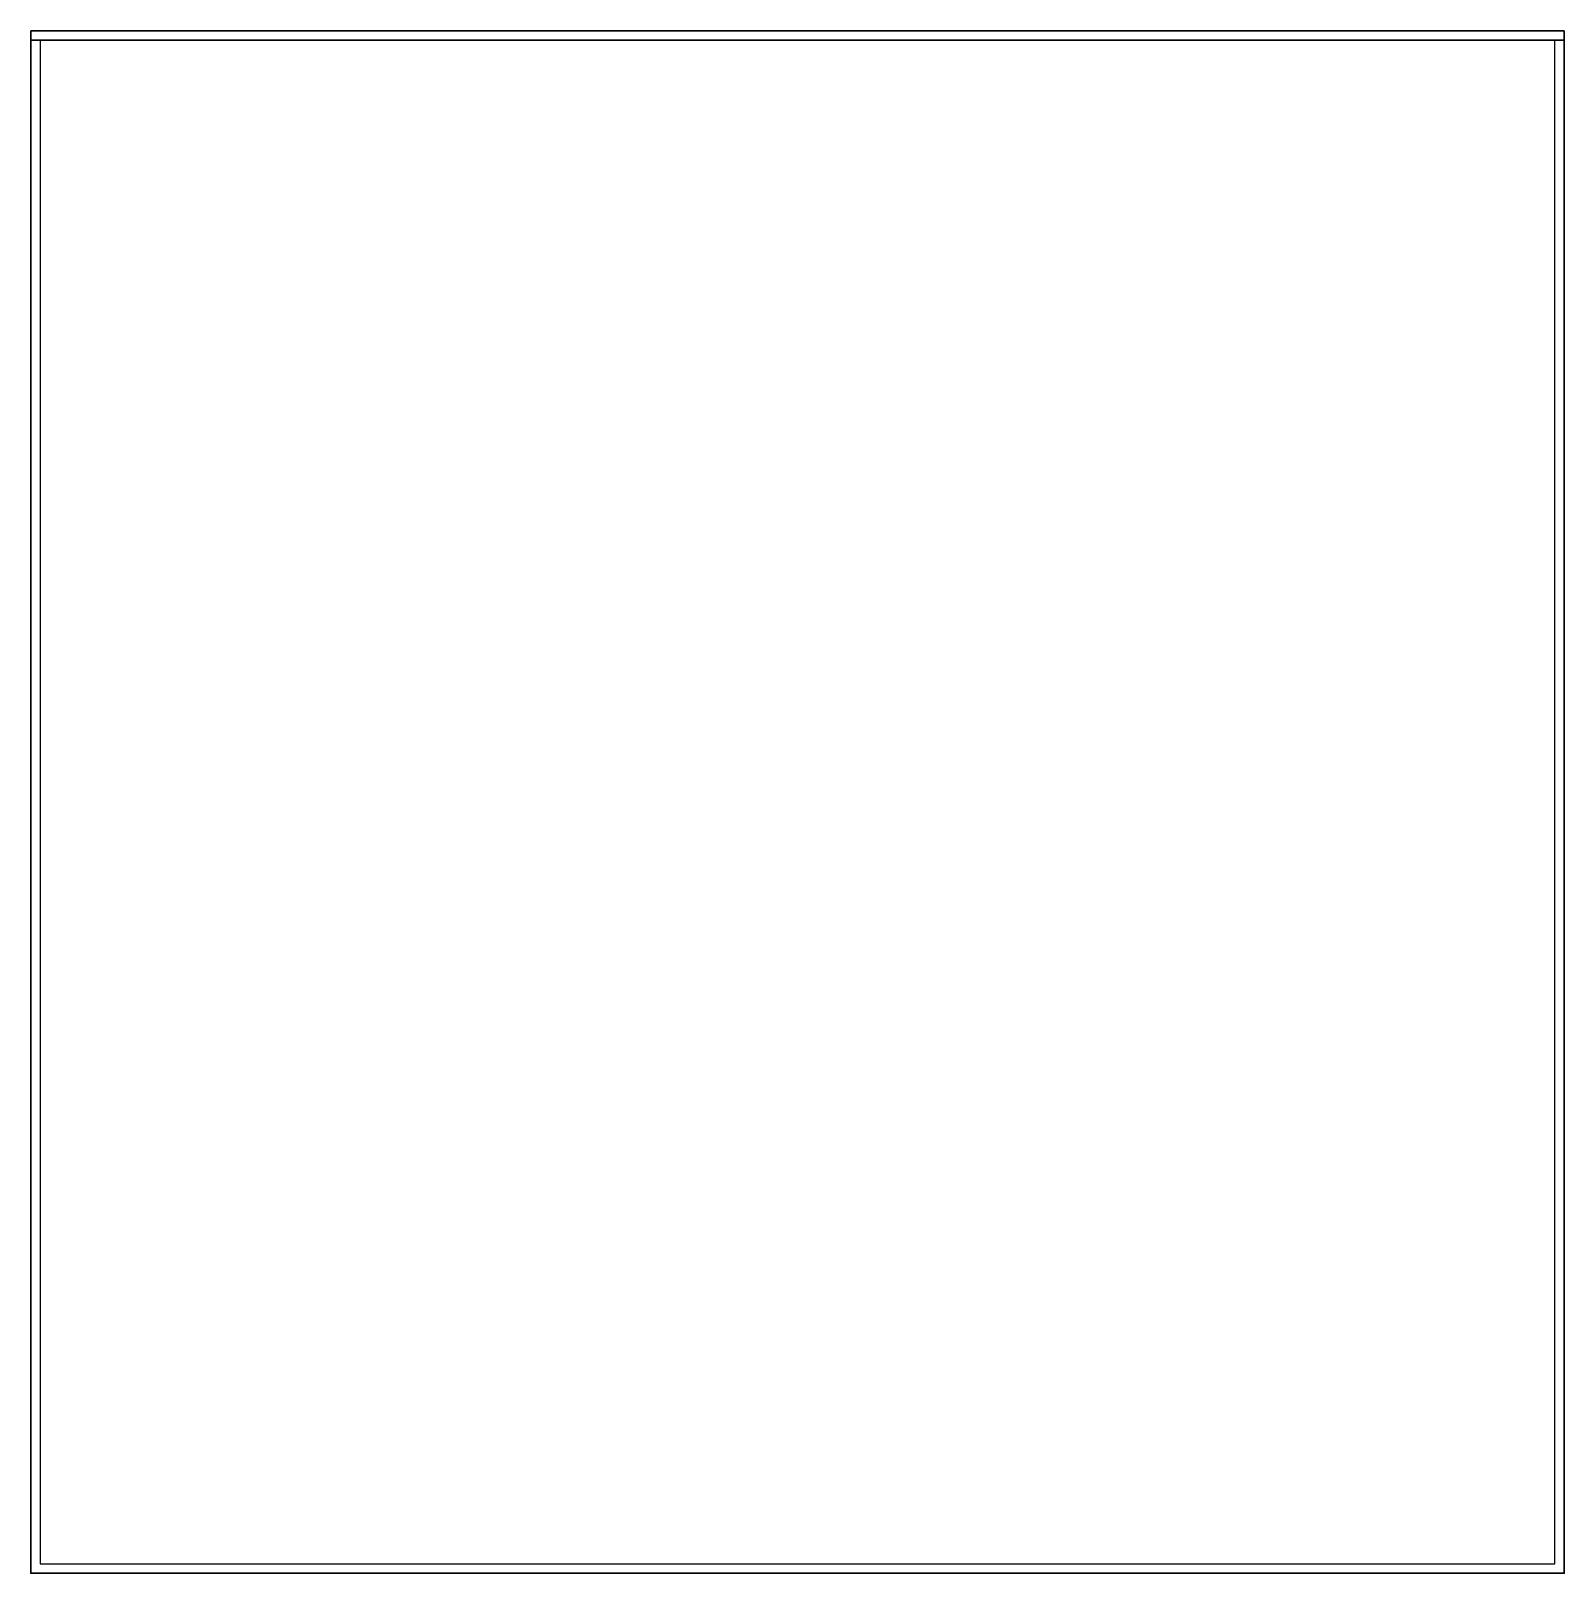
# Model space of a CAD drawing. Header units: centimetres. Extents: x 0 to 50, y 0 to 50.3.
import ezdxf

# ---------------------------------------------------------------- set-up
doc = ezdxf.new("R2010")
doc.units = ezdxf.units.CM
doc.header["$MEASUREMENT"] = 0
for name, color, linetype in [('osłona_plexi v1_Sketch1', 7, 'Continuous'), ('osłona_plexi v1_Sketch2', 7, 'Continuous'), ('osłona_plexi v1_Sketch3', 7, 'Continuous'), ('osłona_plexi v1_Sketch4', 7, 'Continuous'), ('osłona_plexi v1_Sketch5', 7, 'Continuous'), ('osłona_plexi v1_Sketch6', 7, 'Continuous'), ('osłona_plexi v1_Sketch7', 7, 'Continuous')]:
    doc.layers.add(name, color=color, linetype=linetype)

msp = doc.modelspace()

# ---------------------------------------------------------------- linework, layer by layer
at = {"layer": 'osłona_plexi v1_Sketch1'}
for p, q in [((50, 50.3), (0, 50.3)), ((0, 50.3), (0, 0)), ((50, 0), (50, 50.3)), ((0, 0), (50, 0))]:
    msp.add_line(p, q, dxfattribs=at)
msp.add_point((0, 0), dxfattribs=at)
at = {"layer": 'osłona_plexi v1_Sketch2'}
for p, q in [((0, 0), (0, 50.3)), ((0, 50.3), (50, 50.3)), ((50, 50.3), (50, 0)), ((49.7, 50), (0.3, 50)), ((0.3, 50), (0.3, 0.3)), ((49.7, 0.3), (49.7, 50)), ((50, 0), (0, 0)), ((0.3, 0.3), (49.7, 0.3))]:
    msp.add_line(p, q, dxfattribs=at)
msp.add_point((0, 0), dxfattribs=at)
at = {"layer": 'osłona_plexi v1_Sketch3'}
for p, q in [((50, 0), (50, 50)), ((50, 50, 50), (50, 0, 50)), ((50, 50), (50, 50, 50)), ((50, 0, 50), (50, 0))]:
    msp.add_line(p, q, dxfattribs=at)
msp.add_point((50, 0), dxfattribs=at)
at = {"layer": 'osłona_plexi v1_Sketch4'}
for p, q in [((0, 0), (50, 0)), ((0, 0, 50), (0, 0)), ((50, 0, 50), (0, 0, 50)), ((50, 0), (50, 0, 50))]:
    msp.add_line(p, q, dxfattribs=at)
at = {"layer": 'osłona_plexi v1_Sketch4', "extrusion": (0, -1, 0)}
for centre in [(12, 30), (38, 30)]:
    msp.add_circle(centre, 9, dxfattribs=at)
at = {"layer": 'osłona_plexi v1_Sketch4'}
msp.add_point((0, 0), dxfattribs=at)
at = {"layer": 'osłona_plexi v1_Sketch5'}
for p, q in [((50, 0, 50), (0, 0, 50)), ((0, 0), (50, 0)), ((0, 0, 50), (0, 0)), ((50, 0), (50, 0, 50)), ((50, 0, 50), (50, 0))]:
    msp.add_line(p, q, dxfattribs=at)
at = {"layer": 'osłona_plexi v1_Sketch5', "extrusion": (0, -1, 0)}
for centre in [(12, 30), (38, 30)]:
    msp.add_circle(centre, 9, dxfattribs=at)
at = {"layer": 'osłona_plexi v1_Sketch5'}
msp.add_point((0, 0), dxfattribs=at)
at = {"layer": 'osłona_plexi v1_Sketch6'}
for p, q in [((50, 50), (50, 50, 50)), ((50, 0), (50, 50)), ((50, 50, 50), (50, 0, 50)), ((50, 0, 50), (50, 0))]:
    msp.add_line(p, q, dxfattribs=at)
msp.add_point((50, 0), dxfattribs=at)
at = {"layer": 'osłona_plexi v1_Sketch7'}
for p, q in [((0, 50, 50), (50, 50, 50)), ((0.3, 50), (0, 50)), ((0, 50), (0, 50, 50)), ((0.3, 50, 49.7), (0.3, 50)), ((49.7, 50, 49.7), (0.3, 50, 49.7)), ((49.7, 50), (49.7, 50, 49.7)), ((50, 50), (49.7, 50)), ((50, 50, 50), (50, 50)), ((50, 50), (50, 50, 50))]:
    msp.add_line(p, q, dxfattribs=at)
msp.add_point((0, 50), dxfattribs=at)

doc.saveas('drawing.dxf')
